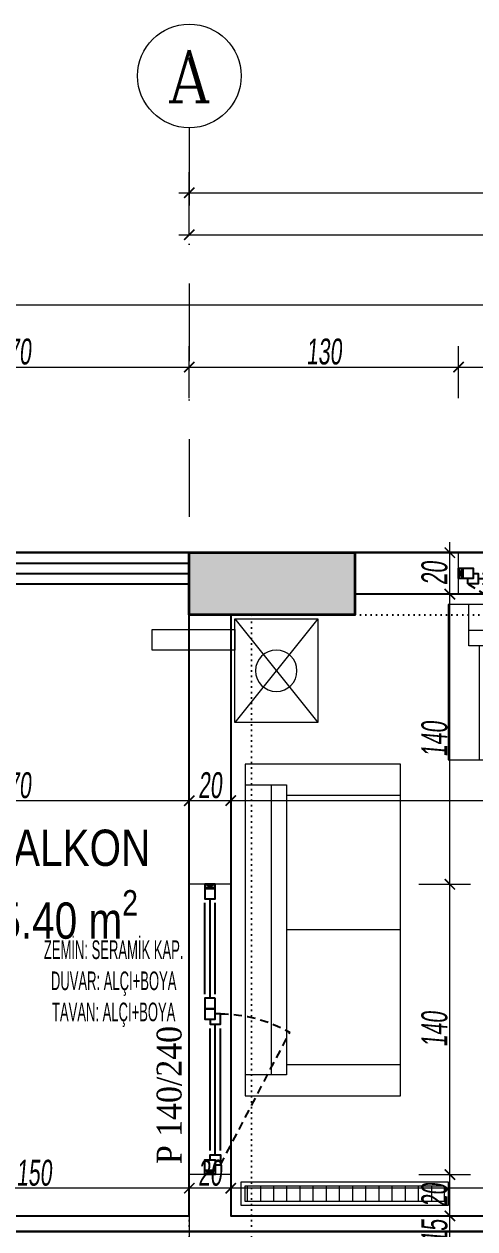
# Model space of a CAD drawing. Header units: millimetres. Extents: x -2145 to 33996, y -835 to 2363.
# Drawn here: x 14180 to 14397, y 513 to 1095 of the extents above; entities that cross this region are included whole.
import ezdxf
from ezdxf.enums import TextEntityAlignment as Align

# ---------------------------------------------------------------- set-up
doc = ezdxf.new("R2010")
doc.units = ezdxf.units.MM
for name, pattern in [('DASHDOT', [1, 0.5, -0.25, 0, -0.25]), ('DOT', [0.25, 0, -0.25]), ('HIDDEN', [9.525, 6.35, -3.175]), ('KESIK', [0.325, 0.2, -0.125])]:
    doc.linetypes.add(name, pattern=pattern)
doc.layers.add('ALAN', color=3, linetype='Continuous', lineweight=25, plot=False)
for name, color, linetype, lineweight in [('EMSAL HESAP', 1, 'Continuous', 30), ('MM-TEFRIS', 173, 'Continuous', 5), ('NET_AKS', 251, 'DASHDOT', 9), ('NET_AKS_YAZI', 31, 'DASHDOT', 9), ('NET_DUVAR', 150, 'Continuous', 18), ('NET_IZDUSUM', 251, 'HIDDEN', 5), ('NET_KOLON_TARAMA', 8, 'Continuous', 0), ('NET_RADYATOR', 30, 'Continuous', 0), ('NET_TAŞIYICI', 1, 'Continuous', 35), ('NET_ÖLÇÜ DIŞ', 235, 'Continuous', 9), ('NET_ÖLÇÜ İÇ', 54, 'Continuous', 9), ('NET_ÖLÇÜ_AKS', 31, 'Continuous', 15), ('TEFRIS_TWA', 173, 'Continuous', 9)]:
    doc.layers.add(name, color=color, linetype=linetype, lineweight=lineweight)
for name, color, linetype in [('m_doğrama_aluminyum', 105, 'Continuous'), ('NET_KİRİŞ', 253, 'DOT'), ('NET_POZ', 41, 'Continuous'), ('T-GOR-5', 33, 'Continuous'), ('T-MAH-AD', 7, 'Continuous')]:
    doc.layers.add(name, color=color, linetype=linetype)
doc.layers.add('NET_TEFRIS2', color=7, linetype='Continuous', true_color=0xb5b5b5)
doc.layers.add('TEFRIS_YENI_TWA @ 1', color=7, linetype='Continuous', true_color=0xb5b5b5)
doc.styles.add('ARIALTR', font='arial.ttf', dxfattribs={"width": 0.8, "height": 22.5})
doc.styles.add('BODRUM', font='swisscl.ttf', dxfattribs={"width": 0.8, "oblique": 5})
doc.styles.get("Standard").update_dxf_attribs({"font": 'arial.ttf'})
doc.styles.add('TAks_2', font='ROMANC', dxfattribs={"height": 5})
doc.styles.add('TGS SAYILAR', font='times.ttf', dxfattribs={"width": 0.7})
doc.dimstyles.new('olcu-50', dxfattribs={"dimscale": 0, "dimtxt": 12.5, "dimasz": 5, "dimexe": 10, "dimexo": 10, "dimgap": 1, "dimtad": 1, "dimdec": 1, "dimzin": 12, "dimtxsty": 'BODRUM', "dimblk": 'ARCHTICK', "dimcen": 8, "dimdle": 5, "dimclrd": 256, "dimclre": 256, "dimclrt": 256, "dimadec": 0, "dimazin": 2, "dimtfac": 1, "dimtdec": 1, "dimtix": 1, "dimtmove": 0, "dimatfit": 3, "dimldrblk": 'ARCHTICK', "dimfxl": 15, "dimfxlon": 1, "dimlwd": -1, "dimlwe": -1, "dimarcsym": 0})

# ---------------------------------------------------------------- blocks, each defined once
blk = doc.blocks.new('A$Cec846f78')
at = {"layer": 'NET_TAŞIYICI'}
blk.add_lwpolyline([(-1580, 980), (-1580, 950), (-1660, 950), (-1660, 980)], close=True, dxfattribs=at)
blk = doc.blocks.new('A$Ca5374770')
at = {"layer": 'NET_KOLON_TARAMA'}
h = blk.add_hatch(dxfattribs=at)
h.set_pattern_fill('ANSI33', color=256)
h.paths.add_polyline_path([(1115, 0), (1115, 235), (1090, 235), (1090, 225), (1090, 0)])
h.paths.add_polyline_path([(890, 0), (890, 225), (890, 235), (865, 235), (865, 0)])
h.paths.add_polyline_path([(1580, 30), (1580, 0), (1660, 0), (1660, 30)])
h.paths.add_polyline_path([(1620, 455), (1620, 385), (1660, 385), (1660, 455)])
h.paths.add_polyline_path([(80, 950), (80, 980), (0, 980), (0, 950)])
h.paths.add_polyline_path([(1580, 980), (1580, 950), (1660, 950), (1660, 980)])
h.paths.add_polyline_path([(1035, 980), (1035, 950), (1115, 950), (1115, 980)])
h.paths.add_polyline_path([(625, 950), (625, 980), (545, 980), (545, 950)])
h.paths.add_polyline_path([(80, 0), (80, 30), (0, 30), (0, 0)])
h.paths.add_polyline_path([(1051, 425), (1051, 385), (1121, 385), (1121, 425)])
h.paths.add_polyline_path([(609, 385), (609, 425), (539, 425), (539, 385)])
h.paths.add_polyline_path([(585, 0), (585, 30), (505, 30), (505, 0)])
h.paths.add_polyline_path([(40, 385), (40, 455), (0, 455), (0, 385)])
at = {"layer": 'NET_TAŞIYICI', "xscale": -1}
blk.add_blockref('A$Cec846f78', (0, 0), dxfattribs=at)
blk = doc.blocks.new('*U607')
at = {"layer": 'MM-TEFRIS'}
blk.add_lwpolyline([(0, 10), (160, 10), (160, 85), (0, 85)], close=True, dxfattribs=at)
at = {"layer": 'MM-TEFRIS', "lineweight": 9, "flags": 128}
blk.add_lwpolyline([(0, 10), (160, 10), (160, 85), (0, 85)], close=True, dxfattribs=at)
blk.add_lwpolyline([(0, 10), (160, 10), (160, 85), (0, 85)], close=True, dxfattribs=at)
for points in [[(10, 65), (10, 85)], [(150, 85), (150, 85), (150, 65), (150, 65)], [(150, 72.5), (10, 72.5)], [(150, 65), (10, 65)], [(15, 65), (15, 10)], [(80, 10), (80, 65)], [(145, 65), (145, 10)]]:
    blk.add_lwpolyline(points, dxfattribs=at)
blk = doc.blocks.new('C.MAKINESI')
at = {"layer": 'TEFRIS_TWA'}
for points in [[(-40, 20), (-40, -30), (0, -30), (0, 20), (-40, 20)], [(-40, 20), (0, -30)], [(0, 20), (-40, -30)]]:
    blk.add_lwpolyline(points, dxfattribs=at)
blk.add_lwpolyline([(40, 15), (0, 15), (0, 5), (40, 5)], close=True, dxfattribs=at)
blk.add_circle((-20, -5, 0), 10, dxfattribs=at)
blk = doc.blocks.new('*U615')
at = {"layer": 'm_doğrama_aluminyum', "linetype": 'KESIK', "ltscale": 0.2}
blk.add_line((-3015.1746, -58.1938, 0), (-3014.5338, -57.8585, 0), dxfattribs=at)
blk.add_line((-3015.1746, -58.1938, 0), (-3014.5338, -57.8585, 0), dxfattribs=at)
at = {"layer": 'm_doğrama_aluminyum', "elevation": 0}
for points in [[(-3015.1996, -58.2188), (-3015.2196, -58.2188), (-3015.2196, -58.2688), (-3015.1996, -58.2688), (-3015.1996, -58.2188)], [(-3015.1996, -58.2188), (-3015.2196, -58.2688)], [(-3015.2196, -58.2188), (-3015.1996, -58.2688)], [(-3015.1996, -58.2188), (-3015.1996, -58.2688), (-3015.1496, -58.2688), (-3015.1496, -58.2188), (-3015.1996, -58.2188)], [(-3015.1746, -58.1938), (-3015.1746, -58.2188)], [(-3015.1496, -58.2438), (-3015.1246, -58.2438), (-3015.1246, -58.1938), (-3015.1746, -58.1938)], [(-3015.1246, -58.2188), (-3014.4946, -58.2188)], [(-3015.1046, -58.1938), (-3014.5146, -58.1938)], [(-3014.4696, -58.2438), (-3014.4946, -58.2438), (-3014.4946, -58.1938), (-3014.4446, -58.1938)], [(-3014.4196, -58.2188), (-3014.4196, -58.2688), (-3014.4696, -58.2688), (-3014.4696, -58.2188), (-3014.4196, -58.2188)], [(-3014.4446, -58.1938), (-3014.4446, -58.2188)], [(-3014.3696, -58.2188), (-3014.3696, -58.2688), (-3014.4196, -58.2688), (-3014.4196, -58.2188), (-3014.3696, -58.2188)], [(-3014.3496, -58.2188), (-3013.9096, -58.2188)], [(-3013.8396, -58.2188), (-3013.8396, -58.2688), (-3013.8896, -58.2688), (-3013.8896, -58.2188), (-3013.8396, -58.2188)], [(-3013.8396, -58.2188), (-3013.8196, -58.2188), (-3013.8196, -58.2688), (-3013.8396, -58.2688), (-3013.8396, -58.2188)], [(-3013.8396, -58.2188), (-3013.8196, -58.2688)], [(-3013.8196, -58.2188), (-3013.8396, -58.2688)], [(-3015.1046, -58.2438), (-3014.5146, -58.2438)], [(-3014.3696, -58.2438), (-3013.8896, -58.2438)], [(-3014.3496, -58.2688), (-3013.9096, -58.2688)]]:
    blk.add_lwpolyline(points, dxfattribs=at)
at = {"layer": 'm_doğrama_aluminyum', "linetype": 'KESIK', "ltscale": 0.2}
blk.add_arc((-3015.1196, -58.1938, 0), 0.675, 359.98282, 29.79039, dxfattribs=at)
blk = doc.blocks.new('A$C376B3C2F')
at = {"layer": 'TEFRIS_TWA'}
h = blk.add_hatch(dxfattribs=at)
h.set_pattern_fill('ANSI31', color=256, scale=2, angle=45)
h.set_pattern_definition([(90, (-446290.603, -4424726.5194), (-6.35, 0), [])])
h.paths.add_polyline_path([(48, 2), (-48, 2), (-48, 9.45), (48, 9.45)])
for points in [[(50, 0), (-50, 0), (-50, 11.45), (50, 11.45)], [(48, 2), (-48, 2), (-48, 9.45), (48, 9.45)]]:
    blk.add_lwpolyline(points, close=True, dxfattribs=at)
blk = doc.blocks.new('*U619')
at = {"layer": 'm_doğrama_aluminyum', "linetype": 'KESIK', "ltscale": 0.2}
blk.add_line((-3015.1746, -58.1938, 0), (-3014.6338, -57.8585, 0), dxfattribs=at)
blk.add_line((-3015.1746, -58.1938, 0), (-3014.6338, -57.8585, 0), dxfattribs=at)
at = {"layer": 'm_doğrama_aluminyum', "elevation": 0}
for points in [[(-3015.1996, -58.2188), (-3015.2196, -58.2188), (-3015.2196, -58.2688), (-3015.1996, -58.2688), (-3015.1996, -58.2188)], [(-3015.1996, -58.2188), (-3015.2196, -58.2688)], [(-3015.2196, -58.2188), (-3015.1996, -58.2688)], [(-3015.1996, -58.2188), (-3015.1996, -58.2688), (-3015.1496, -58.2688), (-3015.1496, -58.2188), (-3015.1996, -58.2188)], [(-3015.1746, -58.1938), (-3015.1746, -58.2188)], [(-3015.1496, -58.2438), (-3015.1246, -58.2438), (-3015.1246, -58.1938), (-3015.1746, -58.1938)], [(-3015.1246, -58.2188), (-3014.5946, -58.2188)], [(-3015.1046, -58.1938), (-3014.6146, -58.1938)], [(-3014.5696, -58.2438), (-3014.5946, -58.2438), (-3014.5946, -58.1938), (-3014.5446, -58.1938)], [(-3014.5196, -58.2188), (-3014.5196, -58.2688), (-3014.5696, -58.2688), (-3014.5696, -58.2188), (-3014.5196, -58.2188)], [(-3014.5446, -58.1938), (-3014.5446, -58.2188)], [(-3014.4696, -58.2188), (-3014.4696, -58.2688), (-3014.5196, -58.2688), (-3014.5196, -58.2188), (-3014.4696, -58.2188)], [(-3014.4496, -58.2188), (-3013.9096, -58.2188)], [(-3013.8396, -58.2188), (-3013.8396, -58.2688), (-3013.8896, -58.2688), (-3013.8896, -58.2188), (-3013.8396, -58.2188)], [(-3013.8396, -58.2188), (-3013.8196, -58.2188), (-3013.8196, -58.2688), (-3013.8396, -58.2688), (-3013.8396, -58.2188)], [(-3013.8396, -58.2188), (-3013.8196, -58.2688)], [(-3013.8196, -58.2188), (-3013.8396, -58.2688)], [(-3015.1046, -58.2438), (-3014.6146, -58.2438)], [(-3014.4696, -58.2438), (-3013.8896, -58.2438)], [(-3014.4496, -58.2688), (-3013.9096, -58.2688)]]:
    blk.add_lwpolyline(points, dxfattribs=at)
at = {"layer": 'm_doğrama_aluminyum', "linetype": 'KESIK', "ltscale": 0.2}
blk.add_arc((-3015.2196, -58.1938, 0), 0.675, 359.98282, 29.79039, dxfattribs=at)
blk = doc.blocks.new('_ArchTick')
at = {"color": 0, "linetype": 'ByBlock', "const_width": 0.15}
blk.add_lwpolyline([(-0.5, -0.5), (0.5, 0.5)], dxfattribs=at)
blk = doc.blocks.new('*D1567')
at = {"layer": 'Defpoints', "color": 0, "transparency": 16777216}
for p in [(-830, 153.36), (-285, 153.36), (-285, 153.36)]:
    blk.add_point(p, dxfattribs=at)
at = {"layer": 'NET_ÖLÇÜ_AKS', "transparency": 16777216}
for p, q in [((-830, 153.36), (-830, 163.36)), ((-285, 153.36), (-285, 163.36)), ((-835, 153.36), (-280, 153.36))]:
    blk.add_line(p, q, dxfattribs=at)
at = {"layer": 'NET_ÖLÇÜ_AKS', "transparency": 16777216, "xscale": 5, "yscale": 5, "zscale": 5, "rotation": 180}
blk.add_blockref('_ArchTick', (-830, 153.36), dxfattribs=at)
at = {"layer": 'NET_ÖLÇÜ_AKS', "transparency": 16777216, "xscale": 5, "yscale": 5, "zscale": 5}
blk.add_blockref('_ArchTick', (-285, 153.36), dxfattribs=at)
at = {"layer": 'NET_ÖLÇÜ_AKS', "transparency": 16777216, "insert": (-557.5, 160.73), "char_height": 12.5, "attachment_point": 5, "style": 'BODRUM'}
blk.add_mtext('545', dxfattribs=at)
blk = doc.blocks.new('*D1571')
at = {"layer": 'Defpoints', "color": 0, "transparency": 16777216}
for p in [(830, 173.64), (-830, 153.36), (830, 153.36)]:
    blk.add_point(p, dxfattribs=at)
at = {"layer": 'NET_ÖLÇÜ_AKS', "transparency": 16777216}
for p, q in [((-830, 163.36), (-830, 183.64)), ((830, 163.36), (830, 183.64)), ((-835, 173.64), (835, 173.64))]:
    blk.add_line(p, q, dxfattribs=at)
at = {"layer": 'NET_ÖLÇÜ_AKS', "transparency": 16777216, "xscale": 5, "yscale": 5, "zscale": 5, "rotation": 180}
blk.add_blockref('_ArchTick', (-830, 173.64), dxfattribs=at)
at = {"layer": 'NET_ÖLÇÜ_AKS', "transparency": 16777216, "xscale": 5, "yscale": 5, "zscale": 5}
blk.add_blockref('_ArchTick', (830, 173.64), dxfattribs=at)
at = {"layer": 'NET_ÖLÇÜ_AKS', "transparency": 16777216, "insert": (0, 181.04), "char_height": 12.5, "attachment_point": 5, "style": 'BODRUM'}
blk.add_mtext('1660', dxfattribs=at)
blk = doc.blocks.new('A$C5ec6af74')
at = {"layer": 'NET_AKS', "ltscale": 75}
for p, q in [((-865, 1185), (-865, -185)), ((1125, 980), (-1195, 980))]:
    blk.add_line(p, q, dxfattribs=at)
at = {"layer": 'NET_AKS', "linetype": 'Continuous', "ltscale": 100}
blk.add_circle((-865, 1210), 25, dxfattribs=at)
at = {"layer": 'NET_AKS_YAZI', "linetype": 'Continuous', "style": 'TAks_2'}
blk.add_text('A', height=25, dxfattribs=at).set_placement((-865, 1210), align=Align.MIDDLE_CENTER)
blk = doc.blocks.new('*D850')
at = {"layer": 'Defpoints', "color": 0, "transparency": 16777216}
for p in [(14385.29, 519.61), (14385.29, 519.61), (14385.29, 504.61)]:
    blk.add_point(p, dxfattribs=at)
at = {"layer": 'NET_ÖLÇÜ İÇ', "transparency": 16777216}
for p, q in [((14385.29, 499.61), (14385.29, 524.61)), ((14385.29, 519.61), (14395.29, 519.61)), ((14385.29, 504.61), (14395.29, 504.61))]:
    blk.add_line(p, q, dxfattribs=at)
at = {"layer": 'NET_ÖLÇÜ İÇ', "transparency": 16777216, "xscale": 5, "yscale": 5, "zscale": 5}
for p, rotation in [((14385.29, 519.61), 90), ((14385.29, 504.61), 270)]:
    blk.add_blockref('_ArchTick', p, dxfattribs=dict(at, rotation=rotation))
at = {"layer": 'NET_ÖLÇÜ İÇ', "transparency": 16777216, "insert": (14377.92, 512.11), "char_height": 12.5, "attachment_point": 5, "rotation": 90, "style": 'BODRUM'}
blk.add_mtext('15', dxfattribs=at)
blk = doc.blocks.new('*D851')
at = {"layer": 'Defpoints', "color": 0, "transparency": 16777216}
for p in [(14385.29, 839.61), (14385.29, 839.61), (14385.29, 819.61)]:
    blk.add_point(p, dxfattribs=at)
at = {"layer": 'NET_ÖLÇÜ İÇ', "transparency": 16777216}
for p, q in [((14385.29, 814.61), (14385.29, 844.61)), ((14385.29, 839.61), (14395.29, 839.61)), ((14385.29, 819.61), (14395.29, 819.61))]:
    blk.add_line(p, q, dxfattribs=at)
at = {"layer": 'NET_ÖLÇÜ İÇ', "transparency": 16777216, "xscale": 5, "yscale": 5, "zscale": 5}
for p, rotation in [((14385.29, 839.61), 90), ((14385.29, 819.61), 270)]:
    blk.add_blockref('_ArchTick', p, dxfattribs=dict(at, rotation=rotation))
at = {"layer": 'NET_ÖLÇÜ İÇ', "transparency": 16777216, "insert": (14377.89, 829.61), "char_height": 12.5, "attachment_point": 5, "rotation": 90, "style": 'BODRUM'}
blk.add_mtext('20', dxfattribs=at)
blk = doc.blocks.new('*D861')
at = {"layer": 'Defpoints', "color": 0, "transparency": 16777216}
for p in [(14279.48, 539.61), (14385.29, 539.61), (14279.48, 519.61)]:
    blk.add_point(p, dxfattribs=at)
at = {"layer": 'NET_ÖLÇÜ İÇ', "transparency": 16777216}
for p, q in [((14385.29, 514.61), (14385.29, 544.61)), ((14370.29, 539.61), (14395.29, 539.61)), ((14370.29, 519.61), (14395.29, 519.61))]:
    blk.add_line(p, q, dxfattribs=at)
at = {"layer": 'NET_ÖLÇÜ İÇ', "transparency": 16777216, "xscale": 5, "yscale": 5, "zscale": 5}
for p, rotation in [((14385.29, 539.61), 90), ((14385.29, 519.61), 270)]:
    blk.add_blockref('_ArchTick', p, dxfattribs=dict(at, rotation=rotation))
at = {"layer": 'NET_ÖLÇÜ İÇ', "transparency": 16777216, "insert": (14377.89, 529.61), "char_height": 12.5, "attachment_point": 5, "rotation": 90, "style": 'BODRUM'}
blk.add_mtext('20', dxfattribs=at)
blk = doc.blocks.new('*D862')
at = {"layer": 'Defpoints', "color": 0, "transparency": 16777216}
for p in [(14279.48, 679.61), (14385.29, 679.61), (14279.48, 539.61)]:
    blk.add_point(p, dxfattribs=at)
at = {"layer": 'NET_ÖLÇÜ İÇ', "transparency": 16777216}
for p, q in [((14385.29, 534.61), (14385.29, 684.61)), ((14370.29, 679.61), (14395.29, 679.61)), ((14370.29, 539.61), (14395.29, 539.61))]:
    blk.add_line(p, q, dxfattribs=at)
at = {"layer": 'NET_ÖLÇÜ İÇ', "transparency": 16777216, "xscale": 5, "yscale": 5, "zscale": 5}
for p, rotation in [((14385.29, 679.61), 90), ((14385.29, 539.61), 270)]:
    blk.add_blockref('_ArchTick', p, dxfattribs=dict(at, rotation=rotation))
at = {"layer": 'NET_ÖLÇÜ İÇ', "transparency": 16777216, "insert": (14377.89, 609.61), "char_height": 12.5, "attachment_point": 5, "rotation": 90, "style": 'BODRUM'}
blk.add_mtext('140', dxfattribs=at)
blk = doc.blocks.new('*D863')
at = {"layer": 'Defpoints', "color": 0, "transparency": 16777216}
for p in [(14385.29, 819.61), (14385.29, 819.61), (14279.48, 679.61)]:
    blk.add_point(p, dxfattribs=at)
at = {"layer": 'NET_ÖLÇÜ İÇ', "transparency": 16777216}
for p, q in [((14385.29, 674.61), (14385.29, 824.61)), ((14385.29, 819.61), (14395.29, 819.61)), ((14370.29, 679.61), (14395.29, 679.61))]:
    blk.add_line(p, q, dxfattribs=at)
at = {"layer": 'NET_ÖLÇÜ İÇ', "transparency": 16777216, "xscale": 5, "yscale": 5, "zscale": 5}
for p, rotation in [((14385.29, 819.61), 90), ((14385.29, 679.61), 270)]:
    blk.add_blockref('_ArchTick', p, dxfattribs=dict(at, rotation=rotation))
at = {"layer": 'NET_ÖLÇÜ İÇ', "transparency": 16777216, "insert": (14377.89, 749.61), "char_height": 12.5, "attachment_point": 5, "rotation": 90, "style": 'BODRUM'}
blk.add_mtext('140', dxfattribs=at)
blk = doc.blocks.new('*D880')
at = {"layer": 'Defpoints', "color": 0, "transparency": 16777216}
for p in [(14764.48, 769.61), (14279.48, 719.95), (14279.48, 719.95)]:
    blk.add_point(p, dxfattribs=at)
at = {"layer": 'NET_ÖLÇÜ İÇ', "transparency": 16777216}
for p, q in [((14764.48, 734.95), (14764.48, 709.95)), ((14279.48, 719.95), (14279.48, 729.95)), ((14769.48, 719.95), (14274.48, 719.95))]:
    blk.add_line(p, q, dxfattribs=at)
at = {"layer": 'NET_ÖLÇÜ İÇ', "transparency": 16777216, "xscale": 5, "yscale": 5, "zscale": 5, "rotation": 180}
blk.add_blockref('_ArchTick', (14279.48, 719.95), dxfattribs=at)
at = {"layer": 'NET_ÖLÇÜ İÇ', "transparency": 16777216, "xscale": 5, "yscale": 5, "zscale": 5}
blk.add_blockref('_ArchTick', (14764.48, 719.95), dxfattribs=at)
at = {"layer": 'NET_ÖLÇÜ İÇ', "transparency": 16777216, "insert": (14521.98, 727.35), "char_height": 12.5, "attachment_point": 5, "style": 'BODRUM'}
blk.add_mtext('485', dxfattribs=at)
blk = doc.blocks.new('*D881')
at = {"layer": 'Defpoints', "color": 0, "transparency": 16777216}
for p in [(14259.48, 719.95), (14259.48, 719.95), (14279.48, 719.95)]:
    blk.add_point(p, dxfattribs=at)
at = {"layer": 'NET_ÖLÇÜ İÇ', "transparency": 16777216}
for p, q in [((14259.48, 719.95), (14259.48, 729.95)), ((14279.48, 719.95), (14279.48, 729.95)), ((14284.48, 719.95), (14254.48, 719.95))]:
    blk.add_line(p, q, dxfattribs=at)
at = {"layer": 'NET_ÖLÇÜ İÇ', "transparency": 16777216, "xscale": 5, "yscale": 5, "zscale": 5, "rotation": 180}
blk.add_blockref('_ArchTick', (14259.48, 719.95), dxfattribs=at)
at = {"layer": 'NET_ÖLÇÜ İÇ', "transparency": 16777216, "xscale": 5, "yscale": 5, "zscale": 5}
blk.add_blockref('_ArchTick', (14279.48, 719.95), dxfattribs=at)
at = {"layer": 'NET_ÖLÇÜ İÇ', "transparency": 16777216, "insert": (14269.48, 727.35), "char_height": 12.5, "attachment_point": 5, "style": 'BODRUM'}
blk.add_mtext('20', dxfattribs=at)
blk = doc.blocks.new('*D882')
at = {"layer": 'Defpoints', "color": 0, "transparency": 16777216}
for p in [(14089.48, 719.95), (14089.48, 719.95), (14259.48, 719.95)]:
    blk.add_point(p, dxfattribs=at)
at = {"layer": 'NET_ÖLÇÜ İÇ', "transparency": 16777216}
for p, q in [((14089.48, 719.95), (14089.48, 729.95)), ((14259.48, 719.95), (14259.48, 729.95)), ((14264.48, 719.95), (14084.48, 719.95))]:
    blk.add_line(p, q, dxfattribs=at)
at = {"layer": 'NET_ÖLÇÜ İÇ', "transparency": 16777216, "xscale": 5, "yscale": 5, "zscale": 5, "rotation": 180}
blk.add_blockref('_ArchTick', (14089.48, 719.95), dxfattribs=at)
at = {"layer": 'NET_ÖLÇÜ İÇ', "transparency": 16777216, "xscale": 5, "yscale": 5, "zscale": 5}
blk.add_blockref('_ArchTick', (14259.48, 719.95), dxfattribs=at)
at = {"layer": 'NET_ÖLÇÜ İÇ', "transparency": 16777216, "insert": (14174.48, 727.35), "char_height": 12.5, "attachment_point": 5, "style": 'BODRUM'}
blk.add_mtext('170', dxfattribs=at)
blk = doc.blocks.new('*D885')
at = {"layer": 'Defpoints', "color": 0, "transparency": 16777216}
for p in [(14279.48, 532.97), (14279.48, 532.97), (14804.48, 532.97)]:
    blk.add_point(p, dxfattribs=at)
at = {"layer": 'NET_ÖLÇÜ İÇ', "transparency": 16777216}
for p, q in [((14279.48, 532.97), (14279.48, 542.97)), ((14804.48, 532.97), (14804.48, 542.97)), ((14809.48, 532.97), (14274.48, 532.97))]:
    blk.add_line(p, q, dxfattribs=at)
at = {"layer": 'NET_ÖLÇÜ İÇ', "transparency": 16777216, "xscale": 5, "yscale": 5, "zscale": 5, "rotation": 180}
blk.add_blockref('_ArchTick', (14279.48, 532.97), dxfattribs=at)
at = {"layer": 'NET_ÖLÇÜ İÇ', "transparency": 16777216, "xscale": 5, "yscale": 5, "zscale": 5}
blk.add_blockref('_ArchTick', (14804.48, 532.97), dxfattribs=at)
at = {"layer": 'NET_ÖLÇÜ İÇ', "transparency": 16777216, "insert": (14541.98, 540.38), "char_height": 12.5, "attachment_point": 5, "style": 'BODRUM'}
blk.add_mtext('525', dxfattribs=at)
blk = doc.blocks.new('*D886')
at = {"layer": 'Defpoints', "color": 0, "transparency": 16777216}
for p in [(14259.48, 532.97), (14259.48, 532.97), (14279.48, 532.97)]:
    blk.add_point(p, dxfattribs=at)
at = {"layer": 'NET_ÖLÇÜ İÇ', "transparency": 16777216}
for p, q in [((14259.48, 532.97), (14259.48, 542.97)), ((14279.48, 532.97), (14279.48, 542.97)), ((14284.48, 532.97), (14254.48, 532.97))]:
    blk.add_line(p, q, dxfattribs=at)
at = {"layer": 'NET_ÖLÇÜ İÇ', "transparency": 16777216, "xscale": 5, "yscale": 5, "zscale": 5, "rotation": 180}
blk.add_blockref('_ArchTick', (14259.48, 532.97), dxfattribs=at)
at = {"layer": 'NET_ÖLÇÜ İÇ', "transparency": 16777216, "xscale": 5, "yscale": 5, "zscale": 5}
blk.add_blockref('_ArchTick', (14279.48, 532.97), dxfattribs=at)
at = {"layer": 'NET_ÖLÇÜ İÇ', "transparency": 16777216, "insert": (14269.48, 540.38), "char_height": 12.5, "attachment_point": 5, "style": 'BODRUM'}
blk.add_mtext('20', dxfattribs=at)
blk = doc.blocks.new('*D887')
at = {"layer": 'Defpoints', "color": 0, "transparency": 16777216}
for p in [(14109.48, 532.97), (14109.48, 532.97), (14259.48, 532.97)]:
    blk.add_point(p, dxfattribs=at)
at = {"layer": 'NET_ÖLÇÜ İÇ', "transparency": 16777216}
for p, q in [((14109.48, 532.97), (14109.48, 542.97)), ((14259.48, 532.97), (14259.48, 542.97)), ((14264.48, 532.97), (14104.48, 532.97))]:
    blk.add_line(p, q, dxfattribs=at)
at = {"layer": 'NET_ÖLÇÜ İÇ', "transparency": 16777216, "xscale": 5, "yscale": 5, "zscale": 5, "rotation": 180}
blk.add_blockref('_ArchTick', (14109.48, 532.97), dxfattribs=at)
at = {"layer": 'NET_ÖLÇÜ İÇ', "transparency": 16777216, "xscale": 5, "yscale": 5, "zscale": 5}
blk.add_blockref('_ArchTick', (14259.48, 532.97), dxfattribs=at)
at = {"layer": 'NET_ÖLÇÜ İÇ', "transparency": 16777216, "insert": (14184.48, 540.38), "char_height": 12.5, "attachment_point": 5, "style": 'BODRUM'}
blk.add_mtext('150', dxfattribs=at)
blk = doc.blocks.new('A$Cb9b20b1b')
at = {"layer": 'NET_KİRİŞ', "ltscale": 10}
for p, q in [((690, 745), (225, 745)), ((940, 745), (770, 745)), ((690, 715), (225, 715)), ((740, 220), (740, 715)), ((770, 220), (770, 715))]:
    blk.add_line(p, q, dxfattribs=at)
blk = doc.blocks.new('*D1353')
at = {"layer": 'Defpoints', "color": 0, "transparency": 16777216}
for p in [(14259.48, 929.15), (14089.48, 839.61), (14259.48, 839.61)]:
    blk.add_point(p, dxfattribs=at)
at = {"layer": 'NET_ÖLÇÜ DIŞ', "transparency": 16777216}
for p, q in [((14089.48, 914.15), (14089.48, 939.15)), ((14259.48, 914.15), (14259.48, 939.15)), ((14084.48, 929.15), (14264.48, 929.15))]:
    blk.add_line(p, q, dxfattribs=at)
at = {"layer": 'NET_ÖLÇÜ DIŞ', "transparency": 16777216, "xscale": 5, "yscale": 5, "zscale": 5, "rotation": 180}
blk.add_blockref('_ArchTick', (14089.48, 929.15), dxfattribs=at)
at = {"layer": 'NET_ÖLÇÜ DIŞ', "transparency": 16777216, "xscale": 5, "yscale": 5, "zscale": 5}
blk.add_blockref('_ArchTick', (14259.48, 929.15), dxfattribs=at)
at = {"layer": 'NET_ÖLÇÜ DIŞ', "transparency": 16777216, "insert": (14174.48, 936.55), "char_height": 12.5, "attachment_point": 5, "style": 'BODRUM'}
blk.add_mtext('170', dxfattribs=at)
blk = doc.blocks.new('*D1354')
at = {"layer": 'Defpoints', "color": 0, "transparency": 16777216}
for p in [(14389.48, 929.15), (14259.48, 839.61), (14389.48, 839.61)]:
    blk.add_point(p, dxfattribs=at)
at = {"layer": 'NET_ÖLÇÜ DIŞ', "transparency": 16777216}
for p, q in [((14259.48, 914.15), (14259.48, 939.15)), ((14389.48, 914.15), (14389.48, 939.15)), ((14254.48, 929.15), (14394.48, 929.15))]:
    blk.add_line(p, q, dxfattribs=at)
at = {"layer": 'NET_ÖLÇÜ DIŞ', "transparency": 16777216, "xscale": 5, "yscale": 5, "zscale": 5, "rotation": 180}
blk.add_blockref('_ArchTick', (14259.48, 929.15), dxfattribs=at)
at = {"layer": 'NET_ÖLÇÜ DIŞ', "transparency": 16777216, "xscale": 5, "yscale": 5, "zscale": 5}
blk.add_blockref('_ArchTick', (14389.48, 929.15), dxfattribs=at)
at = {"layer": 'NET_ÖLÇÜ DIŞ', "transparency": 16777216, "insert": (14324.48, 936.56), "char_height": 12.5, "attachment_point": 5, "style": 'BODRUM'}
blk.add_mtext('130', dxfattribs=at)
blk = doc.blocks.new('*D1355')
at = {"layer": 'Defpoints', "color": 0, "transparency": 16777216}
for p in [(14529.48, 929.15), (14389.48, 839.61), (14529.48, 839.61)]:
    blk.add_point(p, dxfattribs=at)
at = {"layer": 'NET_ÖLÇÜ DIŞ', "transparency": 16777216}
for p, q in [((14389.48, 914.15), (14389.48, 939.15)), ((14529.48, 914.15), (14529.48, 939.15)), ((14384.48, 929.15), (14534.48, 929.15))]:
    blk.add_line(p, q, dxfattribs=at)
at = {"layer": 'NET_ÖLÇÜ DIŞ', "transparency": 16777216, "xscale": 5, "yscale": 5, "zscale": 5, "rotation": 180}
blk.add_blockref('_ArchTick', (14389.48, 929.15), dxfattribs=at)
at = {"layer": 'NET_ÖLÇÜ DIŞ', "transparency": 16777216, "xscale": 5, "yscale": 5, "zscale": 5}
blk.add_blockref('_ArchTick', (14529.48, 929.15), dxfattribs=at)
at = {"layer": 'NET_ÖLÇÜ DIŞ', "transparency": 16777216, "insert": (14459.48, 936.55), "char_height": 12.5, "attachment_point": 5, "style": 'BODRUM'}
blk.add_mtext('140', dxfattribs=at)
blk = doc.blocks.new('*D1344')
at = {"layer": 'Defpoints', "color": 0, "transparency": 16777216}
for p in [(16089.48, 959.15), (14089.48, 929.15), (16089.48, 929.15)]:
    blk.add_point(p, dxfattribs=at)
at = {"layer": 'NET_ÖLÇÜ DIŞ', "transparency": 16777216}
for p, q in [((14089.48, 944.15), (14089.48, 969.15)), ((16089.48, 944.15), (16089.48, 969.15)), ((14084.48, 959.15), (16094.48, 959.15))]:
    blk.add_line(p, q, dxfattribs=at)
at = {"layer": 'NET_ÖLÇÜ DIŞ', "transparency": 16777216, "xscale": 5, "yscale": 5, "zscale": 5, "rotation": 180}
blk.add_blockref('_ArchTick', (14089.48, 959.15), dxfattribs=at)
at = {"layer": 'NET_ÖLÇÜ DIŞ', "transparency": 16777216, "xscale": 5, "yscale": 5, "zscale": 5}
blk.add_blockref('_ArchTick', (16089.48, 959.15), dxfattribs=at)
at = {"layer": 'NET_ÖLÇÜ DIŞ', "transparency": 16777216, "insert": (15089.48, 966.55), "char_height": 12.5, "attachment_point": 5, "style": 'BODRUM'}
blk.add_mtext('2000', dxfattribs=at)
blk = doc.blocks.new('A$C3a4dd877')
at = {"layer": 'NET_ÖLÇÜ_AKS'}
for p2, distance, picture, middle in [((830, 153.36), 20.28, '*D1571', (0, 181.04)), ((-285, 153.36), 0, '*D1567', (-557.5, 160.73))]:
    dim = blk.add_aligned_dim(p1=(-830, 153.36), p2=p2, distance=distance, dimstyle='olcu-50', override={"dimscale": 1}, dxfattribs=at)
    dim.commit()
    dim.dimension.update_dxf_attribs({"geometry": picture, "text_midpoint": middle})

msp = doc.modelspace()

# ---------------------------------------------------------------- linework, layer by layer
at = {"layer": 'ALAN'}
for points in [[(16089.48, 839.61), (14089.48, 839.61), (14089.48, 244.61), (14109.48, 244.61), (14109.48, -140.39), (16069.48, -140.39), (16069.48, 244.61), (16089.48, 244.61)], [(14259.48, 809.61), (14259.48, 839.61), (14089.48, 839.61), (14089.48, 549.61), (14109.48, 549.61), (14109.48, 519.61), (14259.48, 519.61)], [(14804.48, 769.61), (14764.48, 769.61), (14764.48, 819.61), (14339.48, 819.61), (14339.48, 809.61), (14279.48, 809.61), (14279.48, 519.61), (14679.48, 519.61), (14679.48, 264.61), (14798.48, 264.61), (14798.48, 264.61), (14798.48, 284.61), (14804.48, 284.61)]]:
    msp.add_lwpolyline(points, close=True, dxfattribs=at)
at = {"layer": 'EMSAL HESAP'}
msp.add_lwpolyline([(14089.48, 512.11), (14089.48, 839.61), (15089.48, 839.61), (15089.48, 459.61), (15064.48, 459.61), (15064.48, 254.61), (14669.48, 254.61), (14669.48, 512.11)], close=True, dxfattribs=at)
at = {"layer": 'NET_DUVAR'}
for p, q in [((14339.48, 839.61), (14389.48, 839.61)), ((14389.48, 819.61), (14389.48, 839.61)), ((14339.48, 819.61), (14389.48, 819.61)), ((14259.48, 809.61), (14259.48, 679.61)), ((14279.48, 809.61), (14279.48, 679.61)), ((14279.48, 679.61), (14259.48, 679.61)), ((14259.48, 539.61), (14259.48, 519.61)), ((14279.48, 539.61), (14259.48, 539.61)), ((14279.48, 539.61), (14279.48, 519.61)), ((14679.48, 519.61), (14279.48, 519.61))]:
    msp.add_line(p, q, dxfattribs=at)
msp.add_lwpolyline([(14259.48, 519.61), (14109.48, 519.61)], dxfattribs=at)
at = {"layer": 'NET_IZDUSUM', "ltscale": 2.5}
msp.add_lwpolyline([(15919.48, 839.61), (14259.48, 839.61), (14259.48, -140.39), (15919.48, -140.39)], close=True, dxfattribs=at)
at = {"layer": 'T-GOR-5'}
for points in [[(14089.48, 549.61), (14089.48, 839.61), (14259.48, 839.61)], [(14094.48, 549.61), (14094.48, 834.61), (14259.48, 834.61)], [(14099.48, 549.61), (14099.48, 829.61), (14259.48, 829.61)], [(14104.48, 549.61), (14104.48, 824.61), (14259.48, 824.61)]]:
    msp.add_lwpolyline(points, dxfattribs=at)

# ---------------------------------------------------------------- block references
at = {"layer": 'm_doğrama_aluminyum', "xscale": -100, "yscale": 100, "zscale": 100}
for name, p, rotation in [('*U619', (315911.43, -4994.77, 0), 180), ('*U615', (20093.86, 302061.57, 0), 270)]:
    msp.add_blockref(name, p, dxfattribs=dict(at, rotation=rotation))
at = {"layer": 'NET_AKS'}
msp.add_blockref('A$C5ec6af74', (15124.48, -140.39), dxfattribs=at)
at = {"layer": 'NET_KİRİŞ', "xscale": -1}
msp.add_blockref('A$Cb9b20b1b', (15029.48, 94.61), dxfattribs=at)
at = {"layer": 'NET_RADYATOR'}
msp.add_blockref('A$C376B3C2F', (14334.48, 524.61), dxfattribs=at)
at = {"layer": 'NET_TAŞIYICI', "xscale": -1}
msp.add_blockref('A$Ca5374770', (15919.48, -140.39), dxfattribs=at)
at = {"layer": 'NET_TEFRIS2', "xscale": -1, "rotation": 359.9999419316612}
msp.add_blockref('C.MAKINESI', (14281.48, 787.61), dxfattribs=at)
at = {"layer": 'NET_ÖLÇÜ_AKS'}
msp.add_blockref('A$C3a4dd877', (15089.48, 839.61), dxfattribs=at)
at = {"layer": 'TEFRIS_YENI_TWA @ 1'}
msp.add_blockref('*U607', (14384.48, 729.61), dxfattribs=at)
at = {"layer": 'TEFRIS_YENI_TWA @ 1', "rotation": 90.00000000000001}
msp.add_blockref('*U607', (14371.48, 577.61), dxfattribs=at)

# ---------------------------------------------------------------- texts
at = {"layer": 'NET_POZ', "style": 'TGS SAYILAR', "width": 0.9}
msp.add_text('P 140/240', height=12, rotation=90, dxfattribs=at).set_placement((14255.74, 544.63))
at = {"layer": 'NET_POZ', "insert": (14222.98, 610.77), "char_height": 9, "width": 105.1157, "attachment_point": 8}
msp.add_mtext('{\\W0.5;ZEMİN: SERAMİK KAP.\\PDUVAR: ALÇI+BOYA\\PTAVAN: ALÇI+BOYA}', dxfattribs=at)
at = {"layer": 'T-MAH-AD', "insert": (14201, 705.98), "char_height": 17.5, "width": 121.1216, "attachment_point": 2, "style": 'ARIALTR'}
msp.add_mtext('\\A1;BALKON\\P5.40 m{\\H0.7x;\\S2^ ;}', dxfattribs=at)

# ---------------------------------------------------------------- dimensions: what is measured, and where the dimension line sits
at = {"layer": 'NET_ÖLÇÜ DIŞ'}
dim = msp.add_linear_dim(base=(16089.48, 959.15), p1=(14089.48, 929.15), p2=(16089.48, 929.15), dimstyle='olcu-50', override={"dimscale": 1}, dxfattribs=at)
dim.commit()
dim.dimension.update_dxf_attribs({"geometry": '*D1344', "text_midpoint": (15089.48, 966.55)})
for p1, p2, picture, middle in [((14089.48, 839.61), (14259.48, 839.61), '*D1353', (14174.48, 936.55)), ((14259.48, 839.61), (14389.48, 839.61), '*D1354', (14324.48, 936.56))]:
    dim = msp.add_aligned_dim(p1=p1, p2=p2, distance=89.54, dimstyle='olcu-50', override={"dimscale": 1}, dxfattribs=at)
    dim.commit()
    dim.dimension.update_dxf_attribs({"geometry": picture, "text_midpoint": middle})
dim = msp.add_linear_dim(base=(14529.48, 929.15), p1=(14389.48, 839.61), p2=(14529.48, 839.61), angle=180, dimstyle='olcu-50', override={"dimscale": 1, "dimtmove": 1}, dxfattribs=at)
dim.commit()
dim.dimension.update_dxf_attribs({"geometry": '*D1355', "text_midpoint": (14459.48, 936.55)})
at = {"layer": 'NET_ÖLÇÜ İÇ'}
for base, p1, p2, angle, picture, middle in [((14385.29, 839.61), (14385.29, 819.61), (14385.29, 839.61), 269.99999, '*D851', (14377.89, 829.61)), ((14385.29, 819.61), (14279.48, 679.61), (14385.29, 819.61), 270, '*D863', (14377.89, 749.61)), ((14385.29, 679.61), (14279.48, 539.61), (14279.48, 679.61), 270, '*D862', (14377.89, 609.61)), ((14385.29, 519.61), (14385.29, 504.61), (14385.29, 519.61), 269.99999, '*D850', (14377.92, 512.11))]:
    dim = msp.add_linear_dim(base=base, p1=p1, p2=p2, angle=angle, dimstyle='olcu-50', override={"dimscale": 1, "dimtmove": 1}, dxfattribs=at)
    dim.commit()
    dim.dimension.update_dxf_attribs({"geometry": picture, "text_midpoint": middle})
for base, p1, p2, picture, middle in [((14279.48, 719.95), (14764.48, 769.61), (14279.48, 719.95), '*D880', (14521.98, 727.35)), ((14089.48, 719.95), (14259.48, 719.95), (14089.48, 719.95), '*D882', (14174.48, 727.35)), ((14259.48, 719.95), (14279.48, 719.95), (14259.48, 719.95), '*D881', (14269.48, 727.35)), ((14109.48, 532.97), (14259.48, 532.97), (14109.48, 532.97), '*D887', (14184.48, 540.38)), ((14259.48, 532.97), (14279.48, 532.97), (14259.48, 532.97), '*D886', (14269.48, 540.38)), ((14279.48, 532.97), (14804.48, 532.97), (14279.48, 532.97), '*D885', (14541.98, 540.38))]:
    dim = msp.add_linear_dim(base=base, p1=p1, p2=p2, dimstyle='olcu-50', override={"dimscale": 1, "dimtmove": 1}, dxfattribs=at)
    dim.commit()
    dim.dimension.update_dxf_attribs({"geometry": picture, "text_midpoint": middle})
dim = msp.add_aligned_dim(p1=(14279.48, 519.61), p2=(14279.48, 539.61), distance=-105.82, dimstyle='olcu-50', override={"dimscale": 1}, dxfattribs=at)
dim.commit()
dim.dimension.update_dxf_attribs({"geometry": '*D861', "text_midpoint": (14377.89, 529.61)})

doc.saveas('drawing.dxf')
